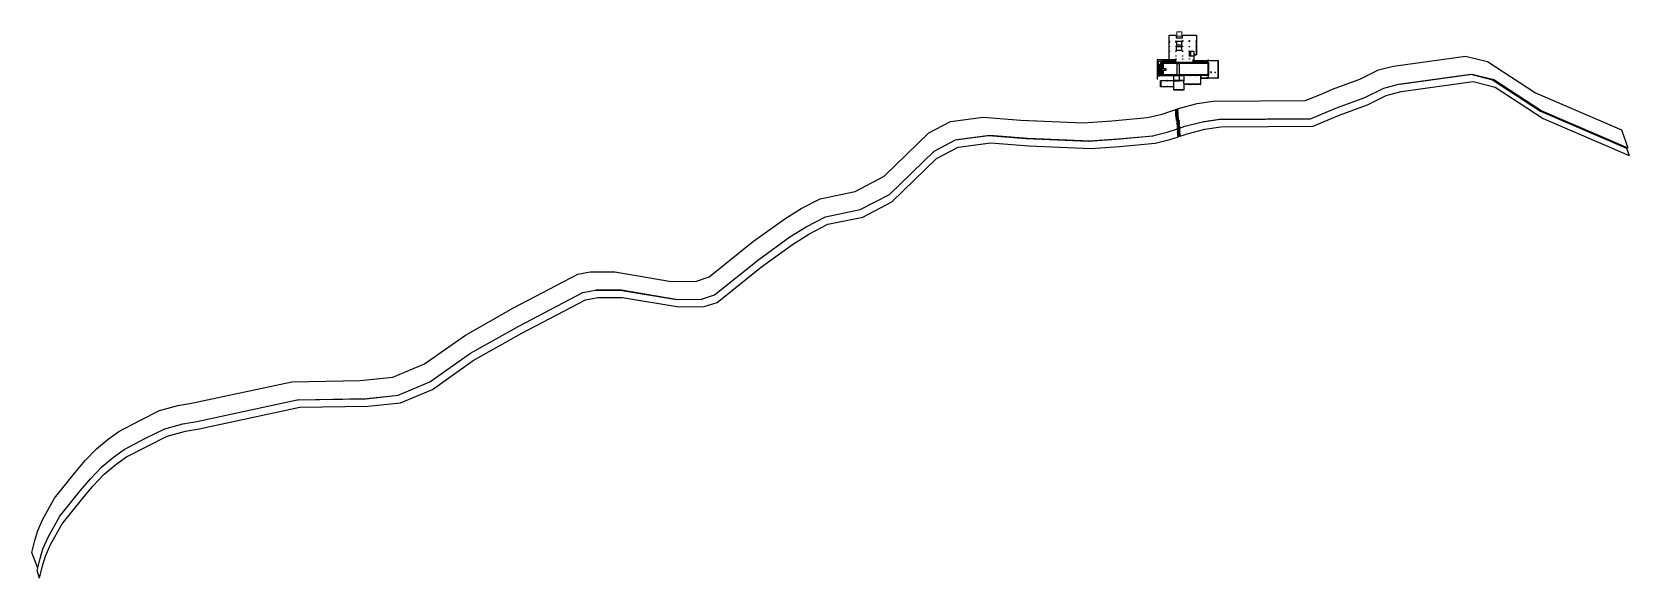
# Model space of a CAD drawing. Header units: millimetres. Extents: x 1823445 to 3051037, y -649060 to -229437.
import ezdxf

# ---------------------------------------------------------------- set-up
doc = ezdxf.new("R2010")
doc.units = ezdxf.units.MM
for name, color, linetype, true_color in [('平面图$可见线$曲线$Layer0', 7, 'Continuous', 0xffffff), ('平面图$可见线$曲线$周边', 7, 'Continuous', 0x0034ff), ('平面图$可见线$曲线$地板', 7, 'Continuous', 0x000000), ('平面图$可见线$曲线$新柱子', 7, 'Continuous', 0x000000), ('平面图$可见线$曲线$水体薄片', 7, 'Continuous', 0x000000), ('平面图$可见线$曲线$玻璃墙', 7, 'Continuous', 0x000000), ('平面图$可见线$曲线$玻璃薄片', 7, 'Continuous', 0x000000), ('平面图$可见线$曲线$玻璃门', 7, 'Continuous', 0x000000), ('平面图$可见线$曲线$石板路', 7, 'Continuous', 0x000000)]:
    doc.layers.add(name, color=color, linetype=linetype, true_color=true_color)
doc.layers.add('平面图$可见线$曲线$墙体', color=7, linetype='Continuous', lineweight=13, true_color=0x000000)

msp = doc.modelspace()

# ---------------------------------------------------------------- linework, layer by layer
at = {"layer": '平面图$可见线$曲线$Layer0'}
for p, q in [((2701056, -266995), (2701055, -266917)), ((2701055, -266926), (2701055, -266926)), ((2701055, -266940), (2701055, -266940)), ((2701055, -266972), (2701055, -266972)), ((2701055, -266986), (2701056, -266986)), ((2705517, -266887), (2705516, -266887)), ((2705517, -266901), (2705517, -266901)), ((2705517, -266933), (2705517, -266934)), ((2705517, -266947), (2705517, -266948))]:
    msp.add_line(p, q, dxfattribs=at)
msp.add_lwpolyline([(2701055, -266917), (2701055, -266910), (2705516, -266871), (2705516, -266879), (2705517, -266910), (2705517, -266917), (2705517, -266925), (2705517, -266956), (2705517, -266964), (2701056, -267002), (2701056, -266995)], dxfattribs=at)
msp.add_lwpolyline([(2701058, -266898), (2701058, -266900), (2703254, -266884), (2703253, -266882)], close=True, dxfattribs=at)
at = {"layer": '平面图$可见线$曲线$周边'}
for p, q in [((2858494, -258564), (2869960, -255613)), ((2869960, -255613), (2925319, -247925)), ((2925319, -247925), (2942117, -252171)), ((2942117, -252171), (2979009, -276280)), ((2823061, -273365), (2844056, -265737)), ((2844056, -265737), (2858494, -258564)), ((2862474, -272565), (2873940, -269614)), ((2873940, -269614), (2929299, -261926)), ((2874732, -269504), (2874974, -269442)), ((2874974, -269442), (2930333, -261753)), ((2875887, -275290), (2931246, -267601)), ((2929299, -261926), (2946097, -266172)), ((2930333, -261753), (2947132, -265999)), ((2931246, -267601), (2948044, -271847)), ((2946097, -266172), (2982989, -290281)), ((2947132, -265999), (2984023, -290108)), ((2767624, -282421), (2802233, -282205)), ((2802233, -282205), (2815547, -276628)), ((2815547, -276628), (2823061, -273365)), ((2827041, -287366), (2848036, -279738)), ((2848036, -279738), (2862474, -272565)), ((2849983, -285413), (2864421, -278240)), ((2864421, -278240), (2875887, -275290)), ((2948044, -271847), (2984935, -295956)), ((2979009, -276280), (3045110, -304647)), ((2680884, -295279), (2692094, -292497)), ((2692094, -292497), (2705586, -287939)), ((2705586, -287939), (2719078, -284400)), ((2719078, -284400), (2731289, -282625)), ((2731289, -282625), (2767624, -282421)), ((2828988, -293042), (2849983, -285413)), ((2982989, -290281), (3049090, -318648)), ((2984023, -290108), (3050124, -318476)), ((2512858, -306926), (2529411, -298326)), ((2529411, -298326), (2554614, -295027)), ((2554614, -295027), (2583635, -297306)), ((2583635, -297306), (2631503, -299333)), ((2631503, -299333), (2653388, -297810)), ((2653388, -297810), (2680884, -295279)), ((2684864, -309280), (2696074, -306497)), ((2696074, -306497), (2704051, -303803)), ((2704127, -303777), (2704660, -303597)), ((2705489, -303317), (2709566, -301940)), ((2709566, -301940), (2723057, -298401)), ((2711512, -307615), (2725004, -304077)), ((2723057, -298401), (2735269, -296626)), ((2723903, -298278), (2724092, -298229)), ((2724092, -298229), (2736304, -296454)), ((2725004, -304077), (2737216, -302301)), ((2984935, -295956), (3051037, -324323)), ((3045110, -304647), (3050124, -318476)), ((2478494, -340343), (2512858, -306926)), ((2516838, -320927), (2533391, -312327)), ((2518785, -326602), (2535338, -318002)), ((2533391, -312327), (2558594, -309028)), ((2534330, -312204), (2534426, -312154)), ((2534426, -312154), (2559628, -308856)), ((2535338, -318002), (2560541, -314704)), ((2558594, -309028), (2587615, -311307)), ((2559628, -308856), (2588649, -311135)), ((2560541, -314704), (2589562, -316983)), ((2587615, -311307), (2635482, -313334)), ((2588649, -311135), (2636517, -313162)), ((2589562, -316983), (2637429, -319010)), ((2635482, -313334), (2657368, -311811)), ((2636517, -313162), (2658402, -311639)), ((2637429, -319010), (2659315, -317486)), ((2657368, -311811), (2684864, -309280)), ((2658402, -311639), (2685358, -309158)), ((2659315, -317486), (2686811, -314956)), ((2686811, -314956), (2698020, -312173)), ((2698020, -312173), (2704693, -309919)), ((2705951, -309494), (2711512, -307615)), ((3049090, -318648), (3051037, -324323)), ((2482474, -354344), (2516838, -320927)), ((2484421, -360019), (2518785, -326602)), ((2456096, -351989), (2478494, -340343)), ((2429357, -357555), (2456096, -351989)), ((2460076, -365990), (2482474, -354344)), ((2402118, -372992), (2414597, -365147)), ((2414597, -365147), (2429357, -357555)), ((2433337, -371556), (2460076, -365990)), ((2462023, -371666), (2484421, -360019)), ((2378184, -390204), (2402118, -372992)), ((2406098, -386993), (2418576, -379148)), ((2418576, -379148), (2433337, -371556)), ((2420523, -384824), (2435284, -377231)), ((2435284, -377231), (2462023, -371666)), ((2344076, -417539), (2378184, -390204)), ((2382164, -404205), (2406098, -386993)), ((2384111, -409880), (2408044, -392668)), ((2408044, -392668), (2420523, -384824)), ((2348056, -431540), (2382164, -404205)), ((2193594, -441516), (2243009, -415524)), ((2243009, -415524), (2252426, -413749)), ((2252426, -413749), (2271518, -413749)), ((2271518, -413749), (2314799, -421090)), ((2350002, -437216), (2384111, -409880)), ((2197574, -455517), (2246989, -429525)), ((2246989, -429525), (2256406, -427750)), ((2256406, -427750), (2275497, -427750)), ((2256526, -427750), (2257440, -427578)), ((2257440, -427578), (2276532, -427578)), ((2275497, -427750), (2318778, -435091)), ((2276532, -427578), (2319813, -434918)), ((2314799, -421090), (2334146, -420838)), ((2334146, -420838), (2344076, -417539)), ((2156669, -462327), (2193594, -441516)), ((2199521, -461192), (2248935, -435201)), ((2248935, -435201), (2258353, -433425)), ((2258353, -433425), (2277444, -433425)), ((2277444, -433425), (2320725, -440766)), ((2318778, -435091), (2338126, -434839)), ((2319813, -434918), (2338624, -434673)), ((2320725, -440766), (2340073, -440514)), ((2338126, -434839), (2348056, -431540)), ((2340073, -440514), (2350002, -437216)), ((2125299, -484384), (2156669, -462327)), ((2160649, -476327), (2197574, -455517)), ((2162596, -482003), (2199521, -461192)), ((2129279, -498385), (2160649, -476327)), ((2100865, -494639), (2125299, -484384)), ((2131226, -504061), (2162596, -482003)), ((1946142, -514646), (2023331, -498202)), ((2023331, -498202), (2075773, -497314)), ((2075773, -497314), (2100865, -494639)), ((2104845, -508640), (2129279, -498385)), ((1935555, -516505), (1946142, -514646)), ((1950122, -528647), (2027311, -512203)), ((2027311, -512203), (2079753, -511315)), ((2027555, -512199), (2028345, -512030)), ((2028345, -512030), (2080788, -511143)), ((2079753, -511315), (2104845, -508640)), ((2080788, -511143), (2105043, -508557)), ((2081700, -516991), (2106791, -514316)), ((2106791, -514316), (2131226, -504061)), ((1890293, -536344), (1906768, -527672)), ((1906768, -527672), (1921496, -520415)), ((1921496, -520415), (1935555, -516505)), ((1952069, -534322), (2029257, -517878)), ((2029257, -517878), (2081700, -516991)), ((1882111, -542221), (1890293, -536344)), ((1910748, -541673), (1925476, -534416)), ((1912695, -547348), (1927422, -540092)), ((1925476, -534416), (1939535, -530506)), ((1927422, -540092), (1941482, -536182)), ((1939535, -530506), (1950122, -528647)), ((1941482, -536182), (1952069, -534322)), ((1864389, -558857), (1873139, -549670)), ((1873139, -549670), (1882111, -542221)), ((1886091, -556222), (1894273, -550345)), ((1894273, -550345), (1910748, -541673)), ((1896220, -556020), (1912695, -547348)), ((1856596, -568033), (1864389, -558857)), ((1868369, -572858), (1877118, -563671)), ((1877118, -563671), (1886091, -556222)), ((1879065, -569346), (1888038, -561898)), ((1888038, -561898), (1896220, -556020)), ((1840822, -587632), (1856596, -568033)), ((1860576, -582034), (1868369, -572858)), ((1870316, -578534), (1879065, -569346)), ((1831850, -603692), (1840822, -587632)), ((1844802, -601633), (1860576, -582034)), ((1846749, -607308), (1862523, -587709)), ((1862523, -587709), (1870316, -578534)), ((1825694, -620112), (1827921, -612652)), ((1827921, -612652), (1831850, -603692)), ((1835830, -617693), (1844802, -601633)), ((1837777, -623369), (1846749, -607308)), ((1823445, -629384), (1825694, -620112)), ((1831900, -626653), (1835830, -617693)), ((1833847, -632328), (1837777, -623369)), ((1827865, -641573), (1823445, -629384)), ((1827425, -643385), (1829674, -634113)), ((1829674, -634113), (1831900, -626653)), ((1831621, -639789), (1833847, -632328)), ((1829372, -649060), (1827425, -643385)), ((1829372, -649060), (1831621, -639789))]:
    msp.add_line(p, q, dxfattribs=at)
for points in [[(2806213, -296206), (2819527, -290629), (2827041, -287366)], [(2808160, -301882), (2821474, -296304), (2828988, -293042)], [(2735269, -296626), (2771604, -296422), (2806213, -296206)], [(2736304, -296454), (2772638, -296250), (2806615, -296038)], [(2737216, -302301), (2773551, -302097), (2808160, -301882)]]:
    msp.add_lwpolyline(points, dxfattribs=at)
at = {"layer": '平面图$可见线$曲线$地板', "color": 18, "true_color": 0x000000}
for p, q in [((2697567, -236268), (2697567, -232135)), ((2697847, -231855), (2702677, -231855)), ((2708067, -231855), (2712897, -231855)), ((2713177, -231855), (2718287, -231855)), ((2718567, -232135), (2718567, -235915)), ((2697567, -237137), (2697567, -236548)), ((2697567, -240423), (2697567, -237417)), ((2697567, -244063), (2697567, -240703)), ((2697567, -250335), (2697567, -244343)), ((2707367, -239576), (2703167, -239576)), ((2703167, -243475), (2703167, -240703)), ((2718567, -236195), (2718567, -236783)), ((2718567, -237063), (2718567, -240423)), ((2718567, -240703), (2718567, -244063)), ((2691791, -252842), (2691791, -257439)), ((2715907, -252855), (2715627, -252855)), ((2715907, -250825), (2715907, -252855)), ((2715907, -252842), (2727396, -252842)), ((2716187, -250825), (2716187, -252842)), ((2716467, -250825), (2716467, -252842)), ((2691791, -258939), (2691791, -262513)), ((2691791, -262513), (2703705, -262513)), ((2705205, -262513), (2708801, -262513)), ((2708801, -262513), (2708801, -262531))]:
    msp.add_line(p, q, dxfattribs=at)
at = {"layer": '平面图$可见线$曲线$地板'}
for p, q in [((2727399, -251245), (2735304, -251276)), ((2727418, -252842), (2727399, -251245)), ((2727476, -257672), (2727421, -253122)), ((2735295, -253149), (2735272, -257699)), ((2735304, -251276), (2735296, -252869)), ((2690872, -266745), (2700812, -266745)), ((2690872, -271640), (2690872, -266745)), ((2700791, -263188), (2700791, -266696)), ((2700791, -266696), (2700812, -266696)), ((2708801, -266696), (2700812, -266696)), ((2700812, -266696), (2700812, -266745)), ((2700812, -266745), (2700812, -266798)), ((2705619, -266696), (2705619, -263188)), ((2708801, -268839), (2708801, -267240)), ((2709081, -262550), (2713631, -262550)), ((2718483, -269790), (2709105, -269790)), ((2713911, -262550), (2718461, -262550)), ((2718741, -262550), (2721519, -262550)), ((2721801, -269790), (2718764, -269790)), ((2721533, -263164), (2721562, -264756)), ((2721565, -264905), (2721565, -264906)), ((2721565, -264906), (2726481, -264906)), ((2727396, -262504), (2721624, -262549)), ((2721799, -262550), (2721801, -262550)), ((2721801, -262550), (2721801, -262745)), ((2721801, -262814), (2721801, -264588)), ((2721801, -269750), (2721801, -269790)), ((2726761, -264906), (2727858, -264906)), ((2727533, -262510), (2727479, -257952)), ((2727560, -264716), (2727559, -264646)), ((2727575, -264866), (2727561, -264866)), ((2727679, -262502), (2727676, -262502)), ((2727837, -264625), (2727679, -262502)), ((2727858, -264906), (2727858, -264905)), ((2729680, -260239), (2729632, -260180)), ((2729682, -260394), (2729698, -260386)), ((2729720, -260461), (2729778, -260495)), ((2729822, -260649), (2729860, -260698)), ((2730010, -260389), (2729901, -260302)), ((2729971, -260628), (2730031, -260557)), ((2730021, -260526), (2730031, -260557)), ((2732891, -260341), (2732934, -260379)), ((2732989, -260546), (2733080, -260482)), ((2733024, -260590), (2733045, -260506)), ((2733027, -260578), (2733045, -260588)), ((2733035, -260545), (2733045, -260588)), ((2735237, -264908), (2734740, -264905)), ((2735247, -262809), (2735237, -264908)), ((2735271, -257979), (2735249, -262529)), ((2700812, -271640), (2690872, -271640)), ((2701052, -274005), (2709105, -274005)), ((2709105, -274005), (2709105, -273980))]:
    msp.add_line(p, q, dxfattribs=at)
at = {"layer": '平面图$可见线$曲线$地板', "color": 18, "true_color": 0x000000}
for points in [[(2702957, -232135), (2702957, -233955), (2707787, -233955), (2707787, -232135)], [(2703167, -243475), (2707367, -243475), (2707367, -240703)], [(2718567, -244343), (2718567, -247115), (2716467, -247115)], [(2691116, -253665), (2691116, -252842), (2702397, -252842)], [(2691791, -262513), (2691116, -262513), (2691116, -253665)], [(2727426, -253486), (2727426, -253665), (2691791, -253665)], [(2716467, -248138), (2716467, -250825), (2715627, -250825), (2715627, -252855), (2702677, -252855), (2702677, -251035), (2702957, -251035), (2702957, -250755), (2697567, -250755), (2697567, -250615)], [(2701837, -252842), (2701837, -251035), (2702117, -251035)], [(2702117, -252842), (2702117, -251035), (2702397, -251035)], [(2702677, -252855), (2702397, -252855), (2702397, -251035), (2702677, -251035)], [(2708801, -263188), (2691116, -263188), (2691116, -262513)]]:
    msp.add_lwpolyline(points, dxfattribs=at)
for points in [[(2695060, -257439), (2695060, -258939), (2691771, -258939), (2691771, -257439)], [(2705205, -262602), (2703705, -262602), (2703705, -253699), (2705205, -253699)]]:
    msp.add_lwpolyline(points, close=True, dxfattribs=at)
at = {"layer": '平面图$可见线$曲线$地板'}
for points in [[(2729653, -260486), (2729613, -260458), (2729630, -260436)], [(2729619, -260418), (2729696, -260389), (2729748, -260332), (2729820, -260304), (2729901, -260302)], [(2729619, -260418), (2729674, -260516), (2729779, -260640), (2729892, -260662)], [(2729713, -260492), (2729651, -260460), (2729619, -260418)], [(2729757, -260328), (2729728, -260212), (2729744, -260087), (2729632, -260180)], [(2729717, -260567), (2729715, -260566), (2729654, -260528), (2729653, -260478)], [(2729689, -260199), (2729654, -260354), (2729663, -260401)], [(2729714, -260506), (2729745, -260564), (2729790, -260587), (2729903, -260602)], [(2729768, -260478), (2729811, -260553), (2729849, -260566), (2729923, -260513), (2729976, -260473), (2730006, -260429)], [(2729971, -260628), (2729886, -260682), (2729860, -260698)], [(2729903, -260602), (2729927, -260591), (2729971, -260514)], [(2729967, -260516), (2730065, -260479), (2730078, -260399), (2730010, -260389)], [(2730002, -260588), (2730008, -260556), (2730037, -260489)], [(2730023, -260523), (2730053, -260560), (2730016, -260575)], [(2732735, -260359), (2732686, -260390), (2732639, -260457), (2732627, -260528), (2732688, -260603), (2732707, -260615)], [(2732672, -260528), (2732810, -260600), (2732924, -260582)], [(2732707, -260615), (2732757, -260618), (2732748, -260568)], [(2732735, -260359), (2732789, -260324), (2732891, -260319), (2732931, -260257), (2732958, -260304)], [(2732741, -260355), (2732752, -260340), (2732767, -260339)], [(2732759, -260441), (2732761, -260415), (2732834, -260323), (2732891, -260341)], [(2732759, -260441), (2732781, -260512), (2732852, -260543), (2732916, -260529), (2732971, -260427), (2732934, -260379)], [(2732989, -260546), (2732982, -260554), (2732924, -260582)], [(2732930, -260579), (2732960, -260624), (2733024, -260590)], [(2732945, -260303), (2733042, -260307), (2733095, -260374), (2733128, -260461)], [(2732982, -260554), (2733024, -260443), (2733085, -260399)], [(2733075, -260485), (2733114, -260491), (2733128, -260461)]]:
    msp.add_lwpolyline(points, dxfattribs=at)
at = {"layer": '平面图$可见线$曲线$地板', "extrusion": (0, 0, -1)}
msp.add_arc((-2729871, -260550), 0.138, 140.915613, 324.760649, dxfattribs=at)
at = {"layer": '平面图$可见线$曲线$墙体', "color": 18, "true_color": 0x000000}
for p, q in [((2707367, -229437), (2703377, -229437)), ((2703377, -232587), (2703377, -229437)), ((2703377, -232587), (2707367, -232587)), ((2707367, -229437), (2707367, -232587))]:
    msp.add_line(p, q, dxfattribs=at)
at = {"layer": '平面图$可见线$曲线$墙体'}
for p, q in [((2688380, -250495), (2688380, -265747)), ((2688660, -250495), (2688380, -250495)), ((2688660, -250495), (2688660, -250495)), ((2697277, -250495), (2688660, -250495)), ((2688660, -250775), (2697277, -250775)), ((2688660, -265747), (2688660, -250775)), ((2697277, -250775), (2697277, -250495)), ((2727676, -251273), (2735021, -251273)), ((2735301, -251513), (2727676, -251513)), ((2735301, -251273), (2735301, -251513)), ((2688380, -265747), (2688660, -265747)), ((2691112, -266798), (2691112, -271581)), ((2691392, -266798), (2691112, -266798)), ((2691392, -271581), (2691392, -266798)), ((2701052, -266819), (2691393, -266821)), ((2691393, -266821), (2691393, -267061)), ((2691393, -267061), (2701051, -267059)), ((2700812, -267059), (2700812, -271044)), ((2701051, -267059), (2701053, -267059)), ((2701052, -271044), (2701052, -266819)), ((2708801, -266781), (2705492, -266781)), ((2705492, -266781), (2705492, -266871)), ((2705492, -266964), (2705492, -267021)), ((2705492, -267021), (2708801, -267021)), ((2708801, -262790), (2709041, -262790)), ((2708801, -267240), (2708801, -262811)), ((2709041, -267240), (2708801, -267240)), ((2708801, -268839), (2708801, -273740)), ((2709105, -268839), (2708801, -268839)), ((2709041, -262790), (2709041, -267240)), ((2709105, -269509), (2709105, -268839)), ((2709105, -273740), (2709105, -269595)), ((2721561, -269508), (2721561, -264588)), ((2721561, -264588), (2721801, -264588)), ((2721801, -269750), (2721799, -269750)), ((2721801, -264588), (2721801, -264625)), ((2721801, -264905), (2721801, -269750)), ((2726481, -264665), (2721842, -264665)), ((2721842, -264905), (2726481, -264905)), ((2727855, -264625), (2735234, -264625)), ((2734956, -264905), (2727855, -264905)), ((2735234, -264625), (2735234, -264625)), ((2691112, -271581), (2691392, -271581)), ((2700772, -271301), (2691392, -271301)), ((2691392, -271581), (2700772, -271581)), ((2700812, -271044), (2700812, -271301)), ((2701052, -271044), (2700812, -271044)), ((2700812, -271301), (2700812, -271301)), ((2700812, -271581), (2700812, -273712)), ((2700812, -273992), (2700812, -274005)), ((2700812, -274005), (2701052, -274005)), ((2701052, -271301), (2701052, -271044)), ((2701052, -274005), (2701052, -271581)), ((2709105, -273740), (2701052, -273740)), ((2701052, -274004), (2709105, -273980)), ((2709105, -273980), (2709105, -273740))]:
    msp.add_line(p, q, dxfattribs=at)
at = {"layer": '平面图$可见线$曲线$新柱子'}
for p, q in [((2697567, -232135), (2697567, -231855)), ((2697567, -231855), (2697847, -231855)), ((2697847, -232135), (2697567, -232135)), ((2697847, -231855), (2697847, -232135)), ((2702677, -232135), (2702677, -231855)), ((2702677, -231855), (2702957, -231855)), ((2702957, -232135), (2702677, -232135)), ((2702957, -231855), (2702957, -232135)), ((2707787, -232135), (2707787, -231855)), ((2707787, -231855), (2708067, -231855)), ((2708067, -232135), (2707787, -232135)), ((2708067, -231855), (2708067, -232135)), ((2712897, -232135), (2712897, -231855)), ((2712897, -231855), (2713177, -231855)), ((2713177, -232135), (2712897, -232135)), ((2713177, -231855), (2713177, -232135)), ((2718287, -231855), (2718567, -231855)), ((2718287, -232135), (2718287, -231855)), ((2718567, -232135), (2718287, -232135)), ((2718567, -231855), (2718567, -232135)), ((2697567, -236548), (2697567, -236268)), ((2697567, -236268), (2697847, -236268)), ((2697847, -236548), (2697567, -236548)), ((2697567, -237417), (2697567, -237137)), ((2697567, -237137), (2697847, -237137)), ((2697847, -237417), (2697567, -237417)), ((2697567, -240703), (2697567, -240423)), ((2697567, -240423), (2697847, -240423)), ((2697847, -240703), (2697567, -240703)), ((2697567, -244343), (2697567, -244063)), ((2697567, -244063), (2697847, -244063)), ((2697847, -244343), (2697567, -244343)), ((2697847, -236268), (2697847, -236548)), ((2697847, -237137), (2697847, -237417)), ((2697847, -240423), (2697847, -240703)), ((2697847, -244063), (2697847, -244343)), ((2702677, -236548), (2702677, -236268)), ((2702677, -236268), (2702957, -236268)), ((2702957, -236548), (2702677, -236548)), ((2702677, -237417), (2702677, -237137)), ((2702677, -237137), (2702957, -237137)), ((2702957, -237417), (2702677, -237417)), ((2702677, -240703), (2702677, -240423)), ((2702677, -240423), (2702957, -240423)), ((2702957, -240703), (2702677, -240703)), ((2702677, -244343), (2702677, -244063)), ((2702677, -244063), (2702957, -244063)), ((2702957, -244343), (2702677, -244343)), ((2702957, -236268), (2702957, -236548)), ((2702957, -237137), (2702957, -237417)), ((2702957, -240423), (2702957, -240703)), ((2702957, -244063), (2702957, -244343)), ((2707787, -236195), (2707787, -235915)), ((2707787, -235915), (2708067, -235915)), ((2708067, -236195), (2707787, -236195)), ((2707787, -237063), (2707787, -236783)), ((2707787, -236783), (2708067, -236783)), ((2708067, -237063), (2707787, -237063)), ((2707787, -240703), (2707787, -240423)), ((2707787, -240423), (2708067, -240423)), ((2708067, -240703), (2707787, -240703)), ((2707787, -244343), (2707787, -244063)), ((2707787, -244063), (2708067, -244063)), ((2708067, -244343), (2707787, -244343)), ((2708067, -235915), (2708067, -236195)), ((2708067, -236783), (2708067, -237063)), ((2708067, -240423), (2708067, -240703)), ((2708067, -244063), (2708067, -244343)), ((2712897, -236195), (2712897, -235915)), ((2712897, -235915), (2713177, -235915)), ((2713177, -236195), (2712897, -236195)), ((2712897, -237063), (2712897, -236783)), ((2712897, -236783), (2713177, -236783)), ((2713177, -237063), (2712897, -237063)), ((2712897, -240788), (2712897, -240508)), ((2712897, -240508), (2713177, -240508)), ((2713177, -240788), (2712897, -240788)), ((2712897, -244343), (2712897, -244063)), ((2712897, -244063), (2713177, -244063)), ((2713177, -244343), (2712897, -244343)), ((2713177, -235915), (2713177, -236195)), ((2713177, -236783), (2713177, -237063)), ((2713177, -240508), (2713177, -240788)), ((2713177, -244063), (2713177, -244343)), ((2718287, -236195), (2718287, -235915)), ((2718287, -235915), (2718567, -235915)), ((2718567, -236195), (2718287, -236195)), ((2718287, -236783), (2718567, -236783)), ((2718287, -237063), (2718287, -236783)), ((2718567, -237063), (2718287, -237063)), ((2718287, -240423), (2718567, -240423)), ((2718287, -240703), (2718287, -240423)), ((2718567, -240703), (2718287, -240703)), ((2718287, -244063), (2718567, -244063)), ((2718287, -244343), (2718287, -244063)), ((2718567, -244343), (2718287, -244343)), ((2718567, -235915), (2718567, -236195)), ((2718567, -236783), (2718567, -237063)), ((2718567, -240423), (2718567, -240703)), ((2718567, -244063), (2718567, -244343)), ((2697567, -250615), (2697567, -250335)), ((2697567, -250335), (2697847, -250335)), ((2697847, -250615), (2697567, -250615)), ((2697847, -250335), (2697847, -250615)), ((2702677, -247983), (2702677, -247703)), ((2702677, -247703), (2702957, -247703)), ((2702957, -247983), (2702677, -247983)), ((2702677, -250363), (2702677, -250083)), ((2702677, -250083), (2702957, -250083)), ((2702957, -250363), (2702677, -250363)), ((2702957, -247703), (2702957, -247983)), ((2702957, -250083), (2702957, -250363)), ((2707787, -247983), (2707787, -247703)), ((2707787, -247703), (2708067, -247703)), ((2708067, -247983), (2707787, -247983)), ((2707787, -250363), (2707787, -250083)), ((2707787, -250083), (2708067, -250083)), ((2708067, -250363), (2707787, -250363)), ((2708067, -247703), (2708067, -247983)), ((2708067, -250083), (2708067, -250363)), ((2712897, -247983), (2712897, -247703)), ((2712897, -247703), (2713177, -247703)), ((2713177, -247983), (2712897, -247983)), ((2712897, -250363), (2712897, -250083)), ((2712897, -250083), (2713177, -250083)), ((2713177, -250363), (2712897, -250363)), ((2713177, -247788), (2713177, -247983)), ((2713177, -250083), (2713177, -250363)), ((2727396, -251242), (2727396, -251522)), ((2727676, -251242), (2727396, -251242)), ((2727396, -251522), (2727676, -251522)), ((2727396, -252842), (2727396, -253122)), ((2727676, -252842), (2727396, -252842)), ((2727396, -253122), (2727602, -253122)), ((2727602, -257672), (2727396, -257672)), ((2727396, -257672), (2727396, -257952)), ((2727667, -253122), (2727676, -253122)), ((2727676, -257672), (2727667, -257672)), ((2727676, -251522), (2727676, -251242)), ((2727676, -253122), (2727676, -252842)), ((2727676, -257952), (2727676, -257672)), ((2735021, -251273), (2735021, -251553)), ((2735301, -251273), (2735021, -251273)), ((2735021, -251553), (2735301, -251553)), ((2735301, -252869), (2735021, -252869)), ((2735021, -252869), (2735021, -253149)), ((2735021, -253149), (2735301, -253149)), ((2735301, -257699), (2735021, -257699)), ((2735021, -257699), (2735021, -257979)), ((2735301, -251553), (2735301, -251513)), ((2735301, -253149), (2735301, -252869)), ((2735301, -257979), (2735301, -257699)), ((2695942, -266798), (2695942, -266820)), ((2696222, -266798), (2695942, -266798)), ((2695942, -267060), (2695942, -267078)), ((2695942, -267078), (2696222, -267078)), ((2696222, -266820), (2696222, -266798)), ((2696222, -267078), (2696222, -267060)), ((2701052, -266798), (2700772, -266798)), ((2700772, -266798), (2700772, -266819)), ((2700772, -267059), (2700772, -267078)), ((2700772, -267078), (2701052, -267078)), ((2701052, -266819), (2701052, -266798)), ((2708801, -262531), (2708801, -262811)), ((2709081, -262531), (2708801, -262531)), ((2708823, -269508), (2708823, -269788)), ((2709104, -269508), (2708823, -269508)), ((2708823, -269788), (2709104, -269788)), ((2709041, -262811), (2709081, -262811)), ((2709081, -262736), (2709081, -262531)), ((2709081, -262811), (2709081, -262806)), ((2709104, -269509), (2709104, -269508)), ((2709104, -269788), (2709104, -269595)), ((2713631, -262531), (2713631, -262811)), ((2713911, -262531), (2713631, -262531)), ((2713631, -262811), (2713911, -262811)), ((2713654, -269508), (2713654, -269509)), ((2713934, -269508), (2713654, -269508)), ((2713654, -269595), (2713654, -269788)), ((2713654, -269788), (2713934, -269788)), ((2713911, -262746), (2713911, -262531)), ((2713934, -269788), (2713934, -269508)), ((2718461, -262531), (2718461, -262811)), ((2718741, -262531), (2718461, -262531)), ((2718461, -262811), (2718741, -262811)), ((2718483, -269609), (2718483, -269809)), ((2718483, -269809), (2718764, -269809)), ((2718764, -269529), (2718500, -269529)), ((2718741, -262811), (2718741, -262531)), ((2718764, -269540), (2718764, -269529)), ((2718764, -269809), (2718764, -269609)), ((2721519, -262549), (2721519, -262829)), ((2721799, -262549), (2721519, -262549)), ((2721519, -262829), (2721799, -262829)), ((2721799, -269508), (2721519, -269508)), ((2721519, -269508), (2721519, -269540)), ((2721519, -269609), (2721519, -269788)), ((2721519, -269788), (2721799, -269788)), ((2721562, -264625), (2721562, -264905)), ((2721842, -264625), (2721562, -264625)), ((2721562, -264905), (2721842, -264905)), ((2721799, -262745), (2721799, -262549)), ((2721799, -262829), (2721799, -262814)), ((2721799, -269788), (2721799, -269508)), ((2721842, -264905), (2721842, -264625)), ((2726326, -262529), (2726326, -262809)), ((2726606, -262529), (2726326, -262529)), ((2726326, -262809), (2726606, -262809)), ((2726481, -264636), (2726481, -264916)), ((2726761, -264636), (2726481, -264636)), ((2726481, -264916), (2726761, -264916)), ((2726606, -262809), (2726606, -262529)), ((2726761, -264916), (2726761, -264636)), ((2727396, -257952), (2727593, -257952)), ((2727396, -262502), (2727396, -262782)), ((2727593, -262502), (2727396, -262502)), ((2727396, -262782), (2727676, -262782)), ((2727575, -264625), (2727575, -264905)), ((2727855, -264625), (2727575, -264625)), ((2727575, -264905), (2727855, -264905)), ((2727657, -257952), (2727676, -257952)), ((2727676, -262502), (2727657, -262502)), ((2727676, -262782), (2727676, -262502)), ((2727855, -264905), (2727855, -264625)), ((2734956, -264625), (2734956, -264905)), ((2735236, -264625), (2734956, -264625)), ((2734956, -264905), (2735236, -264905)), ((2735021, -257979), (2735301, -257979)), ((2735301, -262529), (2735021, -262529)), ((2735021, -262529), (2735021, -262809)), ((2735021, -262809), (2735301, -262809)), ((2735236, -264905), (2735236, -264625)), ((2735301, -262809), (2735301, -262529)), ((2695942, -271301), (2695942, -271581)), ((2696222, -271301), (2695942, -271301)), ((2696222, -271301), (2696222, -271301)), ((2701052, -271301), (2700772, -271301)), ((2700772, -271301), (2700772, -271581)), ((2700772, -271581), (2701052, -271581)), ((2701052, -273712), (2700772, -273712)), ((2700772, -273712), (2700772, -273992)), ((2700772, -273992), (2701052, -273992)), ((2701052, -271581), (2701052, -271301))]:
    msp.add_line(p, q, dxfattribs=at)
at = {"layer": '平面图$可见线$曲线$水体薄片', "color": 18, "true_color": 0x000000}
for p, q in [((2692331, -252031), (2689090, -252031)), ((2689090, -252385), (2689090, -252031)), ((2689090, -252385), (2689090, -252946)), ((2689090, -252946), (2689090, -253801)), ((2689090, -253801), (2689090, -254239)), ((2689090, -254565), (2689090, -254652)), ((2689090, -254978), (2689090, -255068)), ((2689090, -255394), (2689090, -255592)), ((2689090, -255917), (2689090, -256005)), ((2689090, -256330), (2689090, -256421)), ((2689090, -256746), (2689090, -256896)), ((2689090, -257221), (2689090, -257309)), ((2689090, -257634), (2689090, -257725)), ((2692747, -252031), (2692656, -252031)), ((2703705, -253732), (2692819, -253732)), ((2692819, -254011), (2692819, -253732)), ((2692819, -254011), (2692819, -254453)), ((2692819, -254453), (2692819, -255127)), ((2692819, -255127), (2692819, -257439)), ((2693159, -252031), (2693072, -252031)), ((2693677, -252031), (2693485, -252031)), ((2694093, -252031), (2694002, -252031)), ((2694506, -252031), (2694418, -252031)), ((2695029, -252031), (2694831, -252031)), ((2695445, -252031), (2695354, -252031)), ((2695857, -252031), (2695770, -252031)), ((2696320, -252031), (2696183, -252031)), ((2696736, -252031), (2696645, -252031)), ((2697149, -252031), (2697061, -252031)), ((2697631, -252031), (2697474, -252031)), ((2698047, -252031), (2697956, -252031)), ((2698460, -252031), (2698372, -252031)), ((2698935, -252031), (2698785, -252031)), ((2699351, -252031), (2699260, -252031)), ((2699764, -252031), (2699676, -252031)), ((2700288, -252031), (2700089, -252031)), ((2700704, -252031), (2700613, -252031)), ((2701116, -252031), (2701029, -252031)), ((2701837, -252031), (2701442, -252031)), ((2727429, -253732), (2705205, -253732)), ((2717229, -252031), (2716467, -252031)), ((2717645, -252031), (2717554, -252031)), ((2718058, -252031), (2717970, -252031)), ((2718576, -252031), (2718383, -252031)), ((2718992, -252031), (2718901, -252031)), ((2719405, -252031), (2719317, -252031)), ((2719927, -252031), (2719730, -252031)), ((2720343, -252031), (2720252, -252031)), ((2720756, -252031), (2720668, -252031)), ((2721219, -252031), (2721081, -252031)), ((2721635, -252031), (2721544, -252031)), ((2722048, -252031), (2721960, -252031)), ((2722529, -252031), (2722373, -252031)), ((2722945, -252031), (2722855, -252031)), ((2723358, -252031), (2723271, -252031)), ((2723834, -252031), (2723683, -252031)), ((2724250, -252031), (2724159, -252031)), ((2724663, -252031), (2724575, -252031)), ((2725186, -252031), (2724988, -252031)), ((2725602, -252031), (2725511, -252031)), ((2726015, -252031), (2725927, -252031)), ((2727408, -252031), (2726340, -252031)), ((2689090, -258050), (2689090, -258207)), ((2689090, -258532), (2689090, -258620)), ((2689090, -258945), (2689090, -259036)), ((2689090, -259361), (2689090, -259498)), ((2689090, -259824), (2689090, -259911)), ((2689090, -260237), (2689090, -260327)), ((2689090, -260653), (2689090, -260850)), ((2689090, -261175), (2689090, -261263)), ((2689090, -261588), (2689090, -261679)), ((2689090, -262004), (2689090, -262196)), ((2689090, -262522), (2689090, -262609)), ((2689090, -262935), (2689090, -263025)), ((2691116, -263164), (2690334, -263164)), ((2692819, -258939), (2692819, -262510)), ((2703705, -262510), (2692819, -262510)), ((2726710, -262510), (2705205, -262510))]:
    msp.add_line(p, q, dxfattribs=at)
at = {"layer": '平面图$可见线$曲线$玻璃墙', "color": 18, "true_color": 0x000000}
for p, q in [((2718427, -236280), (2718427, -236783)), ((2718427, -237063), (2718427, -239661)), ((2718427, -239920), (2718427, -240423)), ((2718427, -240703), (2718427, -243301)), ((2718427, -243560), (2718427, -244063)), ((2718427, -244343), (2718427, -246941)), ((2718287, -247200), (2716467, -247200)), ((2727598, -253122), (2727598, -253157)), ((2727598, -257598), (2727598, -257672)), ((2727667, -257678), (2727602, -257678)), ((2727667, -253077), (2727667, -257678)), ((2735086, -253149), (2735086, -253220)), ((2735086, -257628), (2735086, -257699)), ((2735091, -257628), (2735091, -253220)), ((2735096, -251553), (2735096, -251572)), ((2735101, -252827), (2735101, -251572)), ((2735101, -251572), (2735101, -251572)), ((2735165, -252850), (2735101, -252850)), ((2735155, -253149), (2735155, -257699)), ((2735165, -251553), (2735165, -252850)), ((2709055, -269530), (2713659, -269530)), ((2709081, -262736), (2713611, -262736)), ((2709081, -262806), (2709088, -262806)), ((2713531, -262801), (2709088, -262801)), ((2709088, -262801), (2709088, -262801)), ((2709105, -269599), (2709135, -269599)), ((2713659, -269595), (2709135, -269595)), ((2709135, -269595), (2709135, -269595)), ((2713579, -269599), (2713654, -269599)), ((2713611, -262736), (2713611, -262801)), ((2713659, -269530), (2713659, -269595)), ((2713858, -262811), (2713858, -262746)), ((2713911, -262746), (2718461, -262746)), ((2713937, -269540), (2718500, -269540)), ((2713937, -269604), (2713937, -269540)), ((2718381, -262811), (2713938, -262811)), ((2713938, -262811), (2713938, -262811)), ((2714017, -269540), (2714017, -269540)), ((2718421, -269604), (2714017, -269604)), ((2718421, -269609), (2718484, -269609)), ((2718500, -269540), (2718500, -269604)), ((2718754, -262829), (2718754, -262765)), ((2718754, -262765), (2721519, -262765)), ((2718761, -269540), (2721526, -269540)), ((2718761, -269604), (2718761, -269540)), ((2718764, -269609), (2718809, -269609)), ((2721471, -262829), (2718802, -262829)), ((2718802, -262829), (2718802, -262829)), ((2721478, -269604), (2718809, -269604)), ((2718809, -269605), (2718809, -269605)), ((2721478, -269609), (2721519, -269609)), ((2721526, -269540), (2721526, -269604)), ((2721780, -262745), (2726326, -262745)), ((2721780, -262809), (2721780, -262745)), ((2721799, -262814), (2721859, -262814)), ((2726247, -262809), (2721859, -262809)), ((2726247, -262809), (2726247, -262809)), ((2726610, -262758), (2726610, -262693)), ((2726610, -262693), (2727396, -262693)), ((2727383, -262758), (2726624, -262758)), ((2726771, -264646), (2727561, -264646)), ((2726771, -264711), (2726771, -264646)), ((2727548, -264711), (2726785, -264711)), ((2727383, -262763), (2727396, -262763)), ((2727561, -264646), (2727561, -264711)), ((2727588, -257952), (2727588, -258004)), ((2727588, -262448), (2727588, -262502)), ((2727593, -262448), (2727593, -258004)), ((2727593, -262528), (2727593, -262502)), ((2727657, -262528), (2727593, -262528)), ((2727657, -257924), (2727657, -262528)), ((2735096, -257979), (2735096, -258040)), ((2735096, -262809), (2735096, -262841)), ((2735096, -264595), (2735096, -264625)), ((2735101, -262448), (2735101, -258040)), ((2735165, -262528), (2735101, -262528)), ((2735101, -264595), (2735101, -262841)), ((2735165, -257979), (2735165, -262528)), ((2735165, -262809), (2735165, -264625))]:
    msp.add_line(p, q, dxfattribs=at)
for points in [[(2727602, -257598), (2727598, -257598), (2727598, -253157), (2727602, -253157)], [(2727602, -257678), (2727602, -253077), (2727667, -253077)], [(2735091, -257628), (2735086, -257628), (2735086, -253220), (2735091, -253220)], [(2735101, -252827), (2735096, -252827), (2735096, -251572), (2735101, -251572)], [(2735096, -252827), (2735096, -252850), (2735101, -252850)], [(2709055, -269530), (2709055, -269509), (2713659, -269509), (2713659, -269530)], [(2709105, -269595), (2709055, -269595), (2709055, -269530)], [(2713531, -262801), (2713531, -262806), (2709088, -262806), (2709088, -262801)], [(2713579, -269595), (2713579, -269599), (2709135, -269599), (2709135, -269595)], [(2713531, -262806), (2713611, -262806), (2713611, -262801)], [(2713858, -262811), (2713858, -262815), (2713938, -262815)], [(2713937, -269540), (2713937, -269518), (2718500, -269518), (2718500, -269540)], [(2713937, -269605), (2713937, -269609), (2714017, -269609)], [(2718381, -262811), (2718381, -262815), (2713938, -262815), (2713938, -262811)], [(2718421, -269605), (2718421, -269609), (2714017, -269609), (2714017, -269605)], [(2718381, -262815), (2718461, -262815), (2718461, -262811)], [(2718754, -262829), (2718754, -262834), (2718802, -262834)], [(2721471, -262829), (2721471, -262834), (2718802, -262834), (2718802, -262829)], [(2721478, -269605), (2721478, -269609), (2718809, -269609), (2718809, -269605)], [(2721471, -262834), (2721519, -262834), (2721519, -262829)], [(2726247, -262809), (2726247, -262814), (2721859, -262814), (2721859, -262809)], [(2726247, -262814), (2726326, -262814), (2726326, -262809)], [(2726610, -262758), (2726610, -262763), (2726624, -262763)], [(2727383, -262758), (2727383, -262763), (2726624, -262763), (2726624, -262758)], [(2726771, -264711), (2726771, -264716), (2726785, -264716)], [(2727548, -264711), (2727548, -264716), (2726785, -264716), (2726785, -264711)], [(2727548, -264716), (2727561, -264716), (2727561, -264711)], [(2727593, -262448), (2727588, -262448), (2727588, -258004), (2727593, -258004)], [(2727593, -257952), (2727593, -257924), (2727657, -257924)], [(2735101, -262448), (2735096, -262448), (2735096, -258040), (2735101, -258040)], [(2735096, -262448), (2735096, -262528), (2735101, -262528)], [(2735101, -264595), (2735096, -264595), (2735096, -262841), (2735101, -262841)]]:
    msp.add_lwpolyline(points, dxfattribs=at)
at = {"layer": '平面图$可见线$曲线$玻璃薄片', "color": 18, "true_color": 0x000000}
for p, q in [((2713177, -244288), (2716467, -244288)), ((2713177, -244428), (2713177, -244343)), ((2713177, -247788), (2713177, -244428)), ((2714227, -247788), (2714227, -244288)), ((2713177, -247788), (2714227, -247788)), ((2714227, -247788), (2714227, -248138))]:
    msp.add_line(p, q, dxfattribs=at)
msp.add_lwpolyline([(2703167, -236804), (2703167, -240703), (2707367, -240703), (2707367, -236804)], close=True, dxfattribs=at)
msp.add_lwpolyline([(2716467, -244428), (2716467, -248138), (2714227, -248138)], dxfattribs=at)
at = {"layer": '平面图$可见线$曲线$玻璃门'}
for p, q in [((2702218, -266897), (2702219, -266896)), ((2702218, -266897), (2702218, -266900)), ((2702218, -266897), (2702218, -266897)), ((2702219, -266896), (2702223, -266896)), ((2702237, -266896), (2702223, -266896)), ((2702237, -266897), (2702237, -266896)), ((2702237, -266896), (2702237, -266896)), ((2702237, -266900), (2702237, -266897))]:
    msp.add_line(p, q, dxfattribs=at)
at = {"layer": '平面图$可见线$曲线$石板路', "color": 18, "true_color": 0x000000}
for points in [[(2688773, -254565), (2688773, -254239), (2690334, -254239), (2690334, -254565)], [(2688773, -254978), (2688773, -254652), (2690334, -254652), (2690334, -254978)], [(2688773, -255394), (2688773, -255068), (2690334, -255068), (2690334, -255394)], [(2688773, -255917), (2688773, -255592), (2690334, -255592), (2690334, -255917)], [(2688773, -256330), (2688773, -256005), (2690334, -256005), (2690334, -256330)], [(2688773, -256746), (2688773, -256421), (2690334, -256421), (2690334, -256746)], [(2688773, -257221), (2688773, -256896), (2690334, -256896), (2690334, -257221)], [(2688773, -257634), (2688773, -257309), (2690334, -257309), (2690334, -257634)], [(2688773, -258050), (2688773, -257725), (2690334, -257725), (2690334, -258050)], [(2692331, -251264), (2692656, -251264), (2692656, -252825), (2692331, -252825)], [(2692747, -251264), (2693072, -251264), (2693072, -252825), (2692747, -252825)], [(2693159, -251264), (2693485, -251264), (2693485, -252825), (2693159, -252825)], [(2693677, -251264), (2694002, -251264), (2694002, -252825), (2693677, -252825)], [(2694093, -251264), (2694418, -251264), (2694418, -252825), (2694093, -252825)], [(2694506, -251264), (2694831, -251264), (2694831, -252825), (2694506, -252825)], [(2695029, -251264), (2695354, -251264), (2695354, -252825), (2695029, -252825)], [(2695445, -251264), (2695770, -251264), (2695770, -252825), (2695445, -252825)], [(2695857, -251264), (2696183, -251264), (2696183, -252825), (2695857, -252825)], [(2696320, -251264), (2696645, -251264), (2696645, -252825), (2696320, -252825)], [(2696736, -251264), (2697061, -251264), (2697061, -252825), (2696736, -252825)], [(2697149, -251264), (2697474, -251264), (2697474, -252825), (2697149, -252825)], [(2697631, -251264), (2697956, -251264), (2697956, -252825), (2697631, -252825)], [(2698047, -251264), (2698372, -251264), (2698372, -252825), (2698047, -252825)], [(2698460, -251264), (2698785, -251264), (2698785, -252825), (2698460, -252825)], [(2698935, -251264), (2699260, -251264), (2699260, -252825), (2698935, -252825)], [(2699351, -251264), (2699676, -251264), (2699676, -252825), (2699351, -252825)], [(2699764, -251264), (2700089, -251264), (2700089, -252825), (2699764, -252825)], [(2700288, -251264), (2700613, -251264), (2700613, -252825), (2700288, -252825)], [(2700704, -251264), (2701029, -251264), (2701029, -252825), (2700704, -252825)], [(2701116, -251264), (2701442, -251264), (2701442, -252825), (2701116, -252825)], [(2717229, -251264), (2717554, -251264), (2717554, -252825), (2717229, -252825)], [(2717645, -251264), (2717970, -251264), (2717970, -252825), (2717645, -252825)], [(2718058, -251264), (2718383, -251264), (2718383, -252825), (2718058, -252825)], [(2718576, -251264), (2718901, -251264), (2718901, -252825), (2718576, -252825)], [(2718992, -251264), (2719317, -251264), (2719317, -252825), (2718992, -252825)], [(2719405, -251264), (2719730, -251264), (2719730, -252825), (2719405, -252825)], [(2719927, -251264), (2720252, -251264), (2720252, -252825), (2719927, -252825)], [(2720343, -251264), (2720668, -251264), (2720668, -252825), (2720343, -252825)], [(2720756, -251264), (2721081, -251264), (2721081, -252825), (2720756, -252825)], [(2721219, -251264), (2721544, -251264), (2721544, -252825), (2721219, -252825)], [(2721635, -251264), (2721960, -251264), (2721960, -252825), (2721635, -252825)], [(2722048, -251264), (2722373, -251264), (2722373, -252825), (2722048, -252825)], [(2722529, -251264), (2722855, -251264), (2722855, -252825), (2722529, -252825)], [(2722945, -251264), (2723271, -251264), (2723271, -252825), (2722945, -252825)], [(2723358, -251264), (2723683, -251264), (2723683, -252825), (2723358, -252825)], [(2723834, -251264), (2724159, -251264), (2724159, -252825), (2723834, -252825)], [(2724250, -251264), (2724575, -251264), (2724575, -252825), (2724250, -252825)], [(2724663, -251264), (2724988, -251264), (2724988, -252825), (2724663, -252825)], [(2725186, -251264), (2725511, -251264), (2725511, -252825), (2725186, -252825)], [(2725602, -251264), (2725927, -251264), (2725927, -252825), (2725602, -252825)], [(2726015, -251264), (2726340, -251264), (2726340, -252825), (2726015, -252825)], [(2688773, -258532), (2688773, -258207), (2690334, -258207), (2690334, -258532)], [(2688773, -258945), (2688773, -258620), (2690334, -258620), (2690334, -258945)], [(2688773, -259361), (2688773, -259036), (2690334, -259036), (2690334, -259361)], [(2688773, -259824), (2688773, -259498), (2690334, -259498), (2690334, -259824)], [(2688773, -260237), (2688773, -259911), (2690334, -259911), (2690334, -260237)], [(2688773, -260653), (2688773, -260327), (2690334, -260327), (2690334, -260653)], [(2688773, -261175), (2688773, -260850), (2690334, -260850), (2690334, -261175)], [(2688773, -261588), (2688773, -261263), (2690334, -261263), (2690334, -261588)], [(2688773, -262004), (2688773, -261679), (2690334, -261679), (2690334, -262004)], [(2688773, -262522), (2688773, -262196), (2690334, -262196), (2690334, -262522)], [(2688773, -262935), (2688773, -262609), (2690334, -262609), (2690334, -262935)], [(2688773, -263351), (2688773, -263025), (2690334, -263025), (2690334, -263351)], [(2702609, -289562), (2702555, -289241), (2704033, -288989), (2704088, -289309)], [(2702609, -290915), (2702555, -290594), (2704033, -290342), (2704088, -290662)], [(2702609, -292379), (2702555, -292058), (2704033, -291806), (2704088, -292126)], [(2702679, -289969), (2702624, -289648), (2704103, -289396), (2704157, -289716)], [(2702679, -291322), (2702624, -291001), (2704103, -290749), (2704157, -291069)], [(2702679, -292786), (2702624, -292465), (2704103, -292213), (2704157, -292533)], [(2702734, -293819), (2702679, -293498), (2704158, -293246), (2704212, -293566)], [(2702749, -290379), (2702694, -290059), (2704173, -289806), (2704227, -290127)], [(2702749, -291732), (2702694, -291411), (2704173, -291159), (2704227, -291479)], [(2702749, -293196), (2702694, -292875), (2704173, -292623), (2704227, -292943)], [(2702803, -294226), (2702748, -293905), (2704227, -293653), (2704282, -293973)], [(2702873, -294636), (2702819, -294315), (2704297, -294063), (2704352, -294383)], [(2703019, -295312), (2702964, -294992), (2704442, -294739), (2704497, -295060)], [(2703019, -296544), (2702964, -296224), (2704442, -295971), (2704497, -296292)], [(2703088, -295719), (2703033, -295399), (2704512, -295146), (2704567, -295467)], [(2703088, -296951), (2703033, -296631), (2704512, -296378), (2704567, -296699)], [(2703158, -296129), (2703103, -295809), (2704582, -295556), (2704637, -295877)], [(2703158, -297361), (2703103, -297041), (2704582, -296788), (2704637, -297109)], [(2703636, -297758), (2703581, -297437), (2705060, -297185), (2705114, -297505)], [(2703636, -299099), (2703581, -298778), (2705060, -298525), (2705114, -298846)], [(2703705, -298165), (2703651, -297845), (2705129, -297592), (2705184, -297912)], [(2703705, -299506), (2703651, -299185), (2705129, -298932), (2705184, -299253)], [(2703775, -298575), (2703721, -298255), (2705199, -298002), (2705254, -298323)], [(2703775, -299916), (2703721, -299595), (2705199, -299343), (2705254, -299663)], [(2703781, -300506), (2703726, -300186), (2705204, -299933), (2705259, -300253)], [(2703850, -300913), (2703795, -300593), (2705274, -300340), (2705329, -300661)], [(2703911, -302034), (2703856, -301714), (2705335, -301461), (2705390, -301782)], [(2703920, -301323), (2703865, -301003), (2705344, -300750), (2705399, -301071)], [(2703981, -302441), (2703926, -302121), (2705405, -301868), (2705459, -302189)], [(2704034, -303704), (2703979, -303383), (2705458, -303131), (2705512, -303451)], [(2704034, -304996), (2703979, -304675), (2705458, -304423), (2705512, -304743)], [(2704034, -306337), (2703979, -306016), (2705458, -305764), (2705512, -306084)], [(2704051, -302851), (2703996, -302531), (2705475, -302278), (2705529, -302599)], [(2704103, -304111), (2704049, -303790), (2705527, -303538), (2705582, -303858)], [(2704103, -305403), (2704049, -305082), (2705527, -304830), (2705582, -305150)], [(2704103, -306744), (2704049, -306424), (2705527, -306171), (2705582, -306491)], [(2704173, -304521), (2704119, -304200), (2705597, -303948), (2705652, -304268)], [(2704173, -305813), (2704119, -305493), (2705597, -305240), (2705652, -305560)], [(2704173, -307154), (2704119, -306834), (2705597, -306581), (2705652, -306902)], [(2704182, -307647), (2704127, -307326), (2705606, -307074), (2705660, -307394)], [(2704251, -308054), (2704197, -307733), (2705675, -307481), (2705730, -307801)], [(2704321, -308464), (2704267, -308143), (2705745, -307891), (2705800, -308211)], [(2704368, -309133), (2704313, -308813), (2705792, -308560), (2705847, -308881)], [(2704438, -309540), (2704383, -309220), (2705861, -308967), (2705916, -309288)], [(2704508, -309950), (2704453, -309630), (2705932, -309377), (2705986, -309698)]]:
    msp.add_lwpolyline(points, close=True, dxfattribs=at)

doc.saveas('drawing.dxf')
